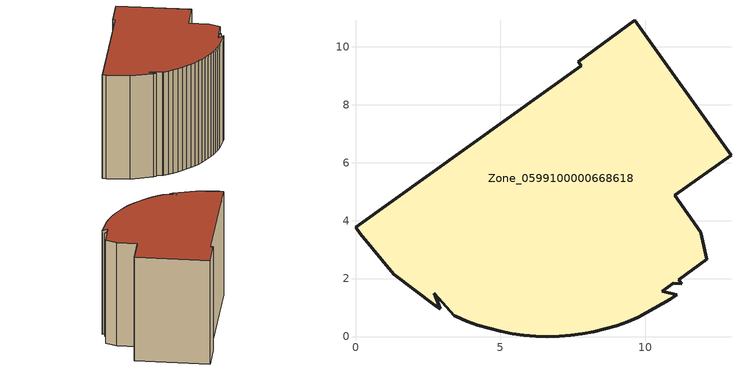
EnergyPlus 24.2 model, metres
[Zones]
Zone_0599100000668618
 floor ground (C_G): 2.93,0.96 2.73,1.07 1.32,2.14 0.17,3.54 0,3.77 7.79,9.35 7.68,9.49 9.63,10.91 12.96,6.25 11.02,4.87 11.92,3.59 12.13,2.66 11.16,1.97 11.26,1.82 10.98,1.83 10.6,1.56 11.09,1.44 10.88,1.28 9.77,0.67 9.39,0.51 9.01,0.38 8.62,0.26 8.23,0.17 7.84,0.09 7.43,0.04 7.03,0.01 6.63,0 6.23,0.01 5.82,0.05 5.41,0.1 5.01,0.18 4.61,0.28 4.22,0.4 3.84,0.54 3.46,0.69 3.4,0.72 2.72,1.5 z0
 wall outside (C_F): 4.61,0.28 5.01,0.18 5.41,0.1 5.82,0.05 6.23,0.01 6.63,0 7.03,0.01 7.43,0.04 7.84,0.09 8.23,0.17 8.62,0.26 9.01,0.38 9.39,0.51 9.77,0.67 10.88,1.28 11.09,1.44 10.6,1.56 10.98,1.83 11.26,1.82 11.16,1.97 12.13,2.66 11.92,3.59 11.02,4.87 12.96,6.25 9.63,10.91 7.68,9.49 7.79,9.35 0,3.77 0.17,3.54 1.32,2.14 2.73,1.07 2.93,0.96 2.72,1.5 3.4,0.72 3.46,0.69 3.84,0.54 4.22,0.4 4.61,0.28 z0:8.57
 roof outside (C_R): 2.73,1.07 2.93,0.96 2.72,1.5 3.4,0.72 3.46,0.69 3.84,0.54 4.22,0.4 4.61,0.28 5.01,0.18 5.41,0.1 5.82,0.05 6.23,0.01 6.63,0 7.03,0.01 7.43,0.04 7.84,0.09 8.23,0.17 8.62,0.26 9.01,0.38 9.39,0.51 9.77,0.67 10.88,1.28 11.09,1.44 10.6,1.56 10.98,1.83 11.26,1.82 11.16,1.97 12.13,2.66 11.92,3.59 11.02,4.87 12.96,6.25 9.63,10.91 7.68,9.49 7.79,9.35 0,3.77 0.17,3.54 1.32,2.14 z8.57
[BUILDING]
Pand.0599100000668618: North Axis=0; Terrain=City; Loads Convergence Tolerance Value=0.04; Temperature Convergence Tolerance Value=0.4; Solar Distribution=FullExterior; Maximum Number of Warmup Days=25; Minimum Number of Warmup Days=1
[Site:Location]
Rotterdam.The.Hague.AP_ZH_NLD Design_Conditions: Latitude=51.96; Longitude=4.45; Time Zone=1; Elevation=-4.5
[SITE:GROUNDTEMPERATURE:BUILDINGSURFACE]
18, 18, 18, 18, 18, 18, 18, 18, 18, 18, 18, 18
[MATERIAL] Thermal Absorptance=0.9; Solar Absorptance=0.7; Visible Absorptance=0.7
Name | Roughness | Thickness | Conductivity | Density | Specific Heat
G.TC.1992-2005 | MediumSmooth | 0.15 | 0.06 | 540 | 1210
F.TC.1992-2005 | Rough | 0.3 | 0.12 | 1920 | 840
R.TC.1992-2005 | MediumRough | 0.2 | 0.08 | 1500 | 1000
[CONSTRUCTION]
C_G: G.TC.1992-2005
C_F: F.TC.1992-2005
C_R: R.TC.1992-2005
[ZONE]
Zone_0599100000668618: Type=1; Multiplier=1; Ceiling Height=Autocalculate; Volume=Autocalculate; Floor Area=autocalculate; Part of Total Floor Area=Yes
[ZONEINFILTRATION:DESIGNFLOWRATE]
Infil_Zone_0599100000668618: Zone or ZoneList or Space or SpaceList=Zone_0599100000668618; Schedule=AlwaysOn; Design Flow Rate Calculation Method=Flow/Area; Flow Rate per Floor Area=0.0015; Constant Term Coefficient=1; Temperature Term Coefficient=0; Velocity Term Coefficient=0; Velocity Squared Term Coefficient=0
[HVACTEMPLATE:ZONE:IDEALLOADSAIRSYSTEM]
Zone_0599100000668618: Maximum Heating Supply Air Temperature=50; Minimum Cooling Supply Air Temperature=13; Maximum Heating Supply Air Humidity Ratio=0.0156; Minimum Cooling Supply Air Humidity Ratio=0.0077; Heating Limit=NoLimit; Cooling Limit=NoLimit; Dehumidification Control Type=ConstantSensibleHeatRatio; Cooling Sensible Heat Ratio=0.7; Dehumidification Setpoint=60; Humidification Control Type=None; Humidification Setpoint=30; Outdoor Air Method=None; Outdoor Air Flow Rate per Person=0.00944; Outdoor Air Flow Rate per Zone Floor Area=0; Outdoor Air Flow Rate per Zone=0; Demand Controlled Ventilation Type=None; Outdoor Air Economizer Type=NoEconomizer; Heat Recovery Type=None; Sensible Heat Recovery Effectiveness=0.7; Latent Heat Recovery Effectiveness=0.65
[ZONECONTROL:THERMOSTAT]
ThermostatControl_Zone_0599100000668618: Zone or ZoneList=Zone_0599100000668618; Control Type Schedule=DualSetpointControlType; Control 1=Thermostat_Zone_0599100000668618; Temperature Difference Between Cutout And Setpoint=0
[THERMOSTATSETPOINT:DUALSETPOINT]
Thermostat_Zone_0599100000668618: Heating Setpoint Temperature Schedule=HeatingSetpoint_Zone_0599100000668618; Cooling Setpoint Temperature Schedule=CoolingSetpoint_Zone_0599100000668618
[SCHEDULE:COMPACT]
HeatingSetpoint_Zone_0599100000668618: Through: 12/31, For: AllDays, Until: 24:00, 21
CoolingSetpoint_Zone_0599100000668618: Through: 12/31, For: AllDays, Until: 24:00, 24
DualSetpointControlType: Through: 12/31, For: AllDays, Until: 24:00, 4
AlwaysOn: Through: 12/31, For: AllDays, Until: 24:00, 1
